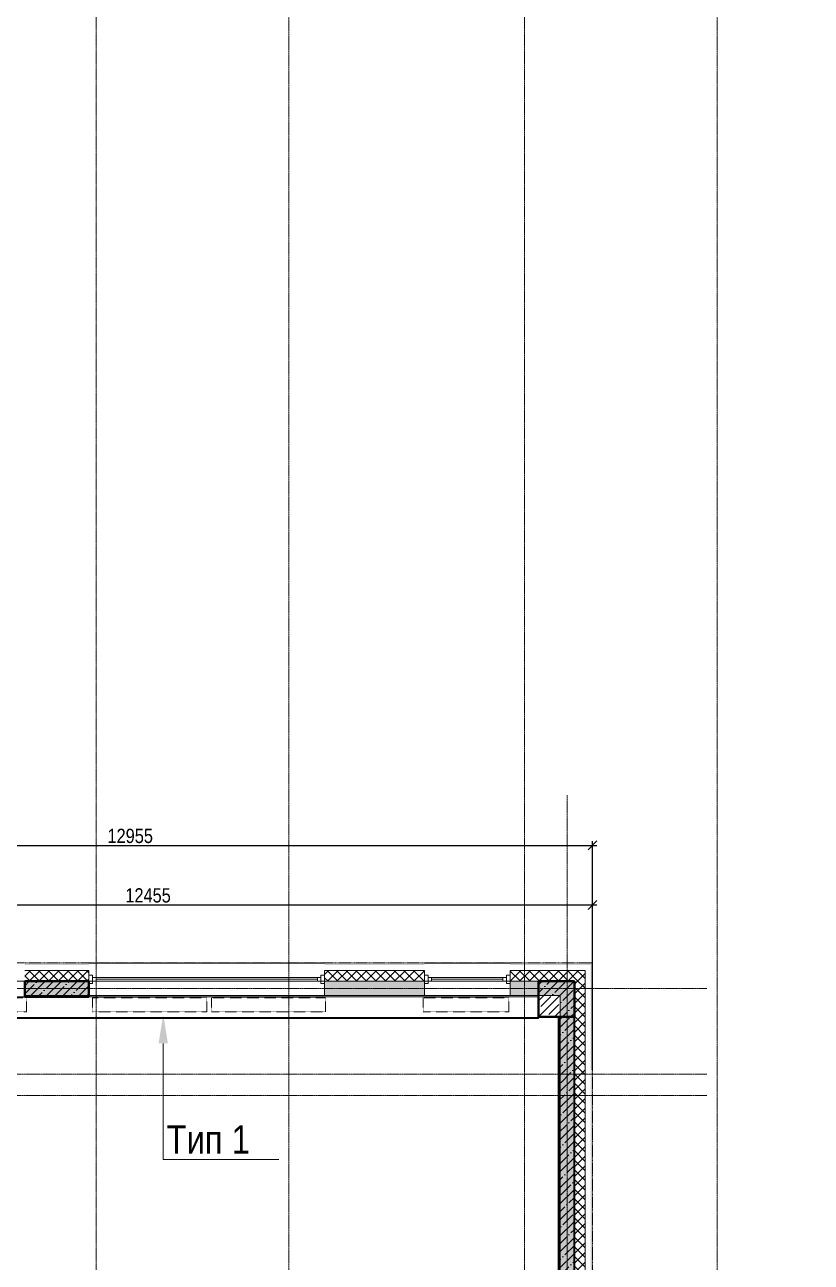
# Model space of a CAD drawing. Header units: millimetres. Extents: x -231292 to 573618, y -153144 to 564035.
# Drawn here: x 84383 to 95402, y 22894 to 40230 of the extents above; entities that cross this region are included whole.
import ezdxf
from ezdxf import colors
from ezdxf.entities.mleader import LeaderData, LeaderLine
from ezdxf.math import Vec2, Vec3

# ---------------------------------------------------------------- set-up
doc = ezdxf.new("R2010")
doc.units = ezdxf.units.MM
for name, pattern in [('CENTER2', [28.575, 19.05, -3.175, 3.175, -3.175]), ('DASHED', [19.05, 12.7, -6.35]), ('HIDDEN2', [4.7625, 3.175, -1.5875])]:
    doc.linetypes.add(name, pattern=pattern)
doc.layers.get('0').update_dxf_attribs({"color": 250})
doc.layers.get('Defpoints').update_dxf_attribs({"color": 250})
for name, color, linetype, lineweight in [('A-Wall_Материал_Газоблок_Контур', 250, 'Continuous', 0), ('АР_Колонны', 250, 'Continuous', 35), ('АР_Окна', 250, 'Continuous', 5), ('АР_Отопительные приборы', 250, 'HIDDEN2', 0), ('АР_Стены ЖБ', 250, 'Continuous', 35), ('АР_Стены ПЕНОблок', 250, 'Continuous', 20), ('АР_Утеплитель', 250, 'Continuous', 0), ('АР_Штриховка', 250, 'Continuous', 0), ('Зашивка радиаторов тип 1 (фанера и МДФ)', 250, 'Continuous', 0), ('КМ_Фахверки', 250, 'Continuous', 80), ('Размеры зашивки ГКЛ', 250, 'Continuous', 0), ('РД_Оси_100', 250, 'Continuous', 0)]:
    doc.layers.add(name, color=color, linetype=linetype, lineweight=lineweight)
doc.layers.add('АР_Делит', color=250, linetype='Continuous', lineweight=0, plot=False)
doc.layers.add('СПДС_РАЗМЕРЫ', color=250, linetype='Continuous')
doc.styles.add('style1', font='ARIALN.TTF')
doc.dimstyles.new('scale_100', dxfattribs={"dimtxt": 200, "dimasz": 125, "dimexe": 60, "dimexo": 100, "dimgap": 30, "dimtad": 1, "dimdec": 0, "dimdsep": 46, "dimtxsty": 'style1', "dimblk": 'OBLIQUE', "dimcen": 150, "dimdle": 60, "dimclrd": 256, "dimclre": 256, "dimclrt": 256, "dimadec": 0, "dimazin": 0, "dimtfac": 1, "dimtdec": 0, "dimtmove": 1, "dimatfit": 3, "dimldrblk": 'OBLIQUE', "dimfxl": 1, "dimtolj": 1, "dimtzin": 0, "dimarcsym": 0})
pattern_1 = [(45, (8883.4, 13229.69), (-112.2532, 112.2532), []), (45, (8995.66, 13229.69), (-112.2532, 112.2532), [198.4375, -39.6875, 0, -39.6875])]

# ---------------------------------------------------------------- blocks, each defined once
blk = doc.blocks.new('СОШ_2200_АР_ОСИ_М100_28.05.24')
at = {"layer": 'АР_Делит', "color": 5, "linetype": 'DASHED'}
blk.add_lwpolyline([(114955, 135155), (114955, -355), (93595.036, -355), (93595.036, 13855), (94145, 13855), (94145, 68320), (66055, 68320), (66055, 13857.73), (83455, 13857.73), (83455, -355), (45245, -355), (45245, 13145), (44695, 13145), (44695, 26755), (45245, 26755), (45245, 68320), (20455, 68320), (20455, 26755), (27955, 26755), (27955, 13145), (-355, 13145), (-355, 100855)], dxfattribs=at)
at = {"layer": 'РД_Оси_100', "linetype": 'CENTER2'}
for p, q in [((79200, -6155), (79200, 139938.679)), ((85200, -6155), (85200, 139938.679)), ((33000, 13500), (85055, 13500))]:
    blk.add_line(p, q, dxfattribs=at)
for points in [[(76500, 139938.679), (76500, -6155)], [(82500, 139938.679), (82500, -6155)], [(83100, 16208.195), (83100, -6155)], [(85055, 12300), (33500, 12300), (33000, 12450)], [(85055, 12000), (33500, 12000), (33000, 11850)]]:
    blk.add_lwpolyline(points, dxfattribs=at)
blk = doc.blocks.new('_Oblique')
at = {"color": 0, "linetype": 'ByBlock', "lineweight": -2}
blk.add_line((-0.5, -0.5), (0.5, 0.5), dxfattribs=at)
blk = doc.blocks.new('*D57')
at = {"layer": 'Defpoints', "color": 0, "transparency": 16777216}
for p in [(92338, 28733), (79384, 26323), (92338, 26323)]:
    blk.add_point(p, dxfattribs=at)
at = {"layer": 'СПДС_РАЗМЕРЫ', "lineweight": -2, "transparency": 16777216}
for p, q in [((79384, 26423), (79384, 28793)), ((92338, 26423), (92338, 28793)), ((79324, 28733), (92398, 28733))]:
    blk.add_line(p, q, dxfattribs=at)
at = {"layer": 'СПДС_РАЗМЕРЫ', "lineweight": -2, "transparency": 16777216, "xscale": 125, "yscale": 125, "zscale": 125, "rotation": 180}
blk.add_blockref('_Oblique', (79384, 28733), dxfattribs=at)
at = {"layer": 'СПДС_РАЗМЕРЫ', "lineweight": -2, "transparency": 16777216, "xscale": 125, "yscale": 125, "zscale": 125}
blk.add_blockref('_Oblique', (92338, 28733), dxfattribs=at)
at = {"layer": 'СПДС_РАЗМЕРЫ', "lineweight": 0, "transparency": 16777216, "insert": (85861, 28865), "char_height": 200, "attachment_point": 5, "style": 'style1'}
blk.add_mtext('\\A1;12955', dxfattribs=at)
blk = doc.blocks.new('*D58')
at = {"layer": 'Defpoints', "color": 0, "transparency": 16777216}
for p in [(92338, 27900), (79883, 26857), (92338, 25490)]:
    blk.add_point(p, dxfattribs=at)
at = {"layer": 'СПДС_РАЗМЕРЫ', "lineweight": -2, "transparency": 16777216}
for p, q in [((79883, 26957), (79883, 27960)), ((92338, 25590), (92338, 27960)), ((79823, 27900), (92398, 27900))]:
    blk.add_line(p, q, dxfattribs=at)
at = {"layer": 'СПДС_РАЗМЕРЫ', "lineweight": -2, "transparency": 16777216, "xscale": 125, "yscale": 125, "zscale": 125, "rotation": 180}
blk.add_blockref('_Oblique', (79883, 27900), dxfattribs=at)
at = {"layer": 'СПДС_РАЗМЕРЫ', "lineweight": -2, "transparency": 16777216, "xscale": 125, "yscale": 125, "zscale": 125}
blk.add_blockref('_Oblique', (92338, 27900), dxfattribs=at)
at = {"layer": 'СПДС_РАЗМЕРЫ', "lineweight": 0, "transparency": 16777216, "insert": (86111, 28032), "char_height": 200, "attachment_point": 5, "style": 'style1'}
blk.add_mtext('\\A1;12455', dxfattribs=at)

msp = doc.modelspace()

# ---------------------------------------------------------------- hatches: boundary and pattern name
at = {"layer": 'АР_Штриховка', "linetype": 'Continuous', "lineweight": 0}
h = msp.add_hatch(dxfattribs=at)
h.set_pattern_fill('_U', color=256, style=0, pattern_type=0)
h.set_pattern_definition([(360, (8883.4027, 13229.6861), (2e-14, 1), [])])
h.paths.add_polyline_path([(74938.402, 27084.686), (74913.402, 27059.686), (76583.403, 27059.686), (76583.403, 27084.686)], flags=0)
h.paths.add_polyline_path([(77783.403, 27084.686), (77783.403, 27059.686), (78683.403, 27059.686), (78683.403, 27084.686)], flags=0)
h.paths.add_polyline_path([(79883.403, 27084.686), (79883.403, 27059.686), (81083.339, 27059.686), (81083.339, 27084.686)], flags=0)
h.paths.add_polyline_path([(84383.339, 27084.686), (84383.339, 27059.686), (85283.403, 27059.686), (85283.403, 27084.686)], flags=0)
h.paths.add_polyline_path([(88583.403, 27084.686), (88583.403, 27059.686), (89983.403, 27059.686), (89983.403, 27084.686)], flags=0)
h.paths.add_polyline_path([(91183.403, 27084.686), (91183.403, 27059.686), (92313.403, 27059.686), (92338.403, 27084.686)], flags=0)
h = msp.add_hatch(dxfattribs=at)
h.set_pattern_fill('_U', color=256, angle=-360, style=0, pattern_type=0)
h.set_pattern_definition([(360, (8883.4027, 13229.6861), (-2e-16, 1), [])])
h.paths.add_polyline_path([(92338.403, 27084.686), (92313.403, 27059.686), (92313.403, 12899.686), (92338.403, 12874.686)], flags=0)
h = msp.add_hatch(dxfattribs=at)
h.set_pattern_fill('ANSI37', color=256, scale=30, style=0)
h.set_pattern_definition([(45, (8883.4, 13229.69), (-67.35192, 67.35192), []), (135, (8883.4, 13229.69), (-67.35192, -67.35192), [])])
h.paths.add_polyline_path([(74833.402, 26979.686), (74683.402, 26829.686), (76583.403, 26829.686), (76583.403, 26979.686)], flags=0)
h.paths.add_polyline_path([(77783.403, 26979.686), (77783.403, 26829.686), (78683.403, 26829.686), (78683.403, 26979.686)], flags=0)
h.paths.add_polyline_path([(79883.403, 26979.686), (79883.403, 26829.686), (81083.339, 26829.686), (81083.339, 26979.686)], flags=0)
h.paths.add_polyline_path([(84383.339, 26979.686), (84383.339, 26829.686), (85283.403, 26829.686), (85283.403, 26979.686)], flags=0)
h.paths.add_polyline_path([(88583.403, 26979.686), (88583.403, 26829.686), (89983.403, 26829.686), (89983.403, 26979.686)], flags=0)
h.paths.add_polyline_path([(91183.403, 26979.686), (91183.403, 26829.686), (92083.403, 26829.686), (92233.403, 26979.686)], flags=0)
h = msp.add_hatch(dxfattribs=at)
h.set_pattern_fill('ANSI37', color=256, scale=30, angle=-360, style=0)
h.set_pattern_definition([(45, (8883.4, 13229.69), (-67.35192, 67.35192), []), (135, (8883.4, 13229.69), (-67.35192, -67.35192), [])])
h.paths.add_polyline_path([(92233.403, 26979.686), (92083.403, 26829.686), (92083.403, 13129.686), (92233.403, 12979.686)], flags=0)
h = msp.add_hatch(dxfattribs=at)
h.set_pattern_fill('AR-CONC', color=256, style=0)
h.set_pattern_definition([(50, (8883.4, 13229.69), (182.18467, -15.93909), [19.05, -209.55]), (355, (8883.4, 13229.69), (-35.24342, 191.05685), [15.24, -167.6406]), (100.45144, (8898.58, 13228.36), (146.94125, 175.11775), [16.19, -178.09024]), (46.1842, (8883.4, 13280.49), (271.07904, -42.0423), [28.575, -314.325]), (96.63556, (8906, 13276.98), (237.4041, 247.4261), [24.285, -267.1356]), (351.18415, (8883.4, 13280.5), (237.4041, 247.4261), [22.86, -251.4597]), (21, (8908.8, 13267.79), (151.6144, -102.2652), [19.05, -209.55]), (326, (8908.8, 13267.79), (61.80203, 184.18797), [15.24, -167.64]), (71.45144, (8921.44, 13259.26), (213.41642, 81.92277), [16.19, -178.08994]), (37.5, (8883.4, 13229.686), (3.088603, 84.55504), [0, -165.608, 0, -170.18, 0, -168.275]), (7.5, (8883.4, 13229.69), (66.81966, 100.18057), [0, -97.028, 0, -161.798, 0, -64.135]), (327.5, (8826.76, 13229.686), (135.590595, -5.728744), [0, -63.5, 0, -198.12, 0, -262.89]), (317.5, (8801.36, 13229.69), (148.12918, 25.42649), [0, -82.55, 0, -131.572, 0, -186.69])])
h.paths.add_polyline_path([(74683.401, 26829.686), (74683.401, 26629.686), (76583.403, 26629.686), (76583.403, 26829.686)], flags=0)
h.paths.add_polyline_path([(77783.403, 26829.686), (77783.403, 26629.686), (78683.403, 26629.686), (78683.403, 26829.686)], flags=0)
h.paths.add_polyline_path([(79883.403, 26829.686), (79883.403, 26629.686), (81083.339, 26629.686), (81083.339, 26829.686)], flags=0)
h.paths.add_polyline_path([(84383.339, 26829.686), (84383.339, 26629.686), (85283.403, 26629.686), (85283.403, 26829.686)], flags=0)
h.paths.add_polyline_path([(88583.403, 26829.686), (88583.403, 26629.686), (89983.403, 26629.686), (89983.403, 26829.686)], flags=0)
h.paths.add_polyline_path([(91183.403, 26829.686), (91183.403, 26629.686), (91883.403, 26629.686), (92083.403, 26829.686)], flags=0)
at = {"layer": 'АР_Штриховка', "linetype": 'Continuous', "lineweight": 5}
h = msp.add_hatch(dxfattribs=at)
h.set_pattern_fill('ANSI35', color=256, scale=25, angle=-360, style=0)
h.set_pattern_definition([(45, (8883.4, 13229.69), (-112.2532, 112.2532), []), (45, (8995.66, 13229.69), (-112.2532, 112.2532), [198.4375, -39.6875, 0, -39.6875])])
h.paths.add_polyline_path([(85283.403, 26609.686), (84383.403, 26609.686), (84383.403, 26829.686), (85283.403, 26829.686)], flags=0)
h = msp.add_hatch(dxfattribs=at)
h.set_pattern_fill('ANSI35', color=256, scale=25, angle=-360, style=0)
h.set_pattern_definition(pattern_1)
h.paths.add_polyline_path([(91583.403, 26829.686), (91583.403, 26329.686), (92083.403, 26329.686), (92083.403, 26829.686)], flags=0)
at = {"layer": 'АР_Штриховка', "linetype": 'Continuous', "lineweight": 0}
h = msp.add_hatch(dxfattribs=at)
h.set_pattern_fill('AR-CONC', color=256, angle=-360, style=0)
h.set_pattern_definition([(50, (8883.4, 13229.69), (182.18467, -15.93909), [19.05, -209.55]), (355, (8883.4, 13229.69), (-35.24342, 191.05685), [15.24, -167.6406]), (100.45144, (8898.58, 13228.36), (146.94125, 175.11775), [16.19, -178.09024]), (46.1842, (8883.4, 13280.49), (271.07904, -42.0423), [28.575, -314.325]), (96.63556, (8906, 13276.98), (237.4041, 247.4261), [24.285, -267.1356]), (351.18415, (8883.4, 13280.5), (237.4041, 247.4261), [22.86, -251.4597]), (21, (8908.8, 13267.79), (151.6144, -102.2652), [19.05, -209.55]), (326, (8908.8, 13267.79), (61.80203, 184.18797), [15.24, -167.64]), (71.45144, (8921.44, 13259.26), (213.41642, 81.92277), [16.19, -178.08994]), (37.5, (8883.4, 13229.686), (3.088603, 84.55504), [0, -165.608, 0, -170.18, 0, -168.275]), (7.5, (8883.4, 13229.69), (66.81966, 100.18057), [0, -97.028, 0, -161.798, 0, -64.135]), (327.5, (8826.76, 13229.686), (135.590595, -5.728744), [0, -63.5, 0, -198.12, 0, -262.89]), (317.5, (8801.36, 13229.69), (148.12918, 25.42649), [0, -82.55, 0, -131.572, 0, -186.69])])
h.paths.add_polyline_path([(92083.403, 26829.686), (91883.403, 26629.686), (91883.403, 13329.686), (92083.403, 13129.686)], flags=0)
at = {"layer": 'АР_Штриховка', "linetype": 'Continuous', "lineweight": 5}
h = msp.add_hatch(dxfattribs=at)
h.set_pattern_fill('ANSI35', color=256, scale=25, style=0)
h.set_pattern_definition(pattern_1)
h.paths.add_polyline_path([(91863.393, 21419.686), (92083.393, 21419.686), (92083.399, 26329.686), (91863.399, 26329.686)], flags=0)

# ---------------------------------------------------------------- linework, layer by layer
at = {"layer": 'A-Wall_Материал_Газоблок_Контур', "linetype": 'Continuous', "lineweight": 0}
for p, q in [((88583.403, 27084.686), (85283.403, 27084.686)), ((91183.403, 27084.686), (89983.403, 27084.686)), ((85283.403, 26629.686), (88583.403, 26629.686)), ((89983.403, 26629.686), (91183.403, 26629.686))]:
    msp.add_line(p, q, dxfattribs=at)
at = {"layer": 'АР_Колонны', "linetype": 'HIDDEN2', "lineweight": 25}
for p, q in [((84383.403, 26829.686), (85283.403, 26829.686)), ((84383.403, 26609.686), (84383.403, 26829.686)), ((85283.403, 26829.686), (85283.403, 26609.686)), ((91583.403, 26829.686), (92083.403, 26829.686)), ((91583.403, 26329.686), (91583.403, 26829.686)), ((92083.403, 26829.686), (92083.403, 26329.686)), ((85283.403, 26609.686), (84383.403, 26609.686)), ((92083.403, 26329.686), (91583.403, 26329.686))]:
    msp.add_line(p, q, dxfattribs=at)
at = {"layer": 'АР_Колонны', "linetype": 'Continuous', "lineweight": 35}
for p, q in [((84383.403, 26829.686), (84383.403, 26609.686)), ((85283.403, 26829.686), (84383.403, 26829.686)), ((84383.403, 26609.686), (84383.403, 26829.686)), ((84383.403, 26829.686), (85283.403, 26829.686)), ((85283.403, 26609.686), (85283.403, 26829.686)), ((85283.403, 26829.686), (85283.403, 26609.686)), ((91583.403, 26329.686), (91583.403, 26829.686)), ((91583.403, 26829.686), (92083.403, 26829.686)), ((92083.403, 26329.686), (92083.403, 26829.686)), ((84383.403, 26609.686), (85283.403, 26609.686)), ((85283.403, 26609.686), (84383.403, 26609.686)), ((91583.403, 26329.686), (92083.403, 26329.686))]:
    msp.add_line(p, q, dxfattribs=at)
at = {"layer": 'АР_Окна', "linetype": 'Continuous', "lineweight": 5}
for p, q in [((88583.403, 27084.686), (85283.403, 27084.686)), ((91183.403, 27084.686), (89983.403, 27084.686)), ((85383.403, 26832.186), (85383.403, 26882.186)), ((88483.403, 26832.186), (88483.403, 26882.186)), ((90083.403, 26882.186), (90083.403, 26832.186)), ((91083.403, 26882.186), (91083.403, 26832.186)), ((88483.403, 26857.186), (85383.403, 26857.186)), ((91083.403, 26857.186), (90083.403, 26857.186)), ((88583.403, 26629.686), (85283.403, 26629.686)), ((91183.403, 26629.686), (89983.403, 26629.686))]:
    msp.add_line(p, q, dxfattribs=at)
for points in [[(85333.403, 26917.186), (85283.403, 26917.186), (85283.403, 26797.186), (85333.403, 26797.186)], [(88533.403, 26832.186), (88533.403, 26882.186), (85333.403, 26882.186), (85333.403, 26832.186)], [(88533.403, 26917.186), (88583.403, 26917.186), (88583.403, 26797.186), (88533.403, 26797.186)], [(90033.403, 26797.186), (89983.403, 26797.186), (89983.403, 26917.186), (90033.403, 26917.186)], [(91133.403, 26882.186), (91133.403, 26832.186), (90033.403, 26832.186), (90033.403, 26882.186)], [(91133.403, 26797.186), (91183.403, 26797.186), (91183.403, 26917.186), (91133.403, 26917.186)]]:
    msp.add_lwpolyline(points, close=True, dxfattribs=at)
at = {"layer": 'АР_Отопительные приборы'}
for points in [[(82806.321, 26599.686), (84406.321, 26599.686), (84406.321, 26399.686), (82806.321, 26399.686)], [(85333.403, 26599.686), (86933.403, 26599.686), (86933.403, 26399.686), (85333.403, 26399.686)], [(86998.635, 26599.686), (88598.635, 26599.686), (88598.635, 26399.686), (86998.635, 26399.686)], [(89964.253, 26599.686), (91164.253, 26599.686), (91164.253, 26399.686), (89964.253, 26399.686)]]:
    msp.add_lwpolyline(points, close=True, dxfattribs=at)
at = {"layer": 'АР_Стены ЖБ', "linetype": 'Continuous', "lineweight": 40}
for p, q in [((84383.403, 26609.686), (84383.403, 26829.686)), ((84383.403, 26829.686), (85283.403, 26829.686)), ((85283.403, 26829.686), (85283.403, 26609.686)), ((91583.403, 26829.686), (91583.403, 26329.686)), ((92083.403, 26829.686), (91583.403, 26829.686)), ((92083.403, 26329.686), (92083.403, 26829.686)), ((85283.403, 26609.686), (84383.403, 26609.686)), ((91583.403, 26329.686), (92083.403, 26329.686))]:
    msp.add_line(p, q, dxfattribs=at)
at = {"layer": 'АР_Стены ЖБ', "linetype": 'Continuous', "lineweight": 35}
for p, q in [((91863.399, 26329.686), (91863.393, 21419.686)), ((92083.399, 26329.686), (91863.399, 26329.686)), ((92083.393, 21419.686), (92083.399, 26329.686))]:
    msp.add_line(p, q, dxfattribs=at)
at = {"layer": 'АР_Стены ПЕНОблок', "linetype": 'Continuous', "lineweight": 20}
for p, q in [((85283.403, 26829.686), (84383.339, 26829.686)), ((85283.403, 26629.686), (85283.403, 26829.686)), ((88583.403, 26829.686), (88583.403, 26629.686)), ((89983.403, 26829.686), (88583.403, 26829.686)), ((89983.403, 26629.686), (89983.403, 26829.686)), ((91183.403, 26829.686), (91183.403, 26629.686)), ((92083.403, 26829.686), (91183.403, 26829.686)), ((92083.403, 13129.686), (92083.403, 26829.686)), ((84383.339, 26629.686), (85283.403, 26629.686)), ((88583.403, 26629.686), (89983.403, 26629.686)), ((91183.403, 26629.686), (91883.403, 26629.686)), ((91883.403, 26629.686), (91883.403, 13329.686))]:
    msp.add_line(p, q, dxfattribs=at)
at = {"layer": 'АР_Утеплитель', "linetype": 'Continuous', "lineweight": 0}
for p, q in [((85283.403, 26979.686), (84383.339, 26979.686)), ((85283.403, 26829.686), (85283.403, 26979.686)), ((88583.403, 26979.686), (88583.403, 26829.686)), ((89983.403, 26979.686), (88583.403, 26979.686)), ((89983.403, 26829.686), (89983.403, 26979.686)), ((91183.403, 26979.686), (91183.403, 26829.686)), ((92233.403, 26979.686), (91183.403, 26979.686)), ((92233.403, 12979.686), (92233.403, 26979.686)), ((84383.339, 26829.686), (85283.403, 26829.686)), ((88583.403, 26829.686), (89983.403, 26829.686)), ((91183.403, 26829.686), (92083.403, 26829.686)), ((92083.403, 26829.686), (92083.403, 13129.686))]:
    msp.add_line(p, q, dxfattribs=at)
at = {"layer": 'Зашивка радиаторов тип 1 (фанера и МДФ)', "linetype": 'Continuous', "lineweight": 0}
for p, q in [((91583.403, 26609.686), (75802.934, 26609.686)), ((91583.403, 26309.686), (91583.403, 26609.686)), ((75802.934, 26322.186), (91583.403, 26322.186)), ((91583.403, 26322.186), (75802.934, 26322.186)), ((75802.934, 26309.686), (91583.403, 26309.686))]:
    msp.add_line(p, q, dxfattribs=at)
at = {"layer": 'КМ_Фахверки', "lineweight": 5}
msp.add_lwpolyline([(79583.403, 81804.686), (103283.403, 81804.103), (103283.403, 13129.686), (123583.403, 13129.686), (123583.371, 148129.686), (81883.406, 148129.686), (81883.406, 142129.686), (46283.403, 142129.686), (46283.403, 113829.686), (8783.403, 113829.686), (8783.403, 26629.686), (36583.403, 26629.686), (36583.403, 39729.686), (29083.403, 39729.686), (29083.403, 81804.686), (54383.403, 81804.686), (54383.403, 13129.686), (92083.403, 13129.686), (92083.403, 26829.686), (74683.402, 26829.694), (74683.401, 81804.686), (79584.99, 81804.686)], dxfattribs=at)

# ---------------------------------------------------------------- block references
at = {"layer": 'РД_Оси_100'}
msp.add_blockref('СОШ_2200_АР_ОСИ_М100_28.05.24', (8883.403, 13229.686), dxfattribs=at)

# ---------------------------------------------------------------- dimensions: what is measured, and where the dimension line sits
at = {"layer": 'СПДС_РАЗМЕРЫ', "lineweight": 0}
for base, p1, p2, picture, middle in [((92338.403, 28733.375), (79383.605, 26322.743), (92338.403, 26322.743), '*D57', (85861.004, 28865.49)), ((92338.403, 27900.141), (79883.403, 26857.186), (92338.403, 25489.509), '*D58', (86110.903, 28032.256))]:
    dim = msp.add_linear_dim(base=base, p1=p1, p2=p2, dimstyle='scale_100', dxfattribs=at)
    dim.commit()
    dim.dimension.update_dxf_attribs({"geometry": picture, "text_midpoint": middle})

# ---------------------------------------------------------------- leaders
at = {"layer": 'Размеры зашивки ГКЛ'}
ml = msp.add_multileader_mtext('Standard', dxfattribs=at)
ml.set_content('\\pxsm1;Тип 1 ', color=(0, 0, 138), style='style1')
ml.set_leader_properties(color=256, linetype='ByLayer', lineweight=9)
ml.build(insert=Vec2(0, 0))
ml.multileader.update_dxf_attribs({"has_dogleg": 0, "text_left_attachment_type": 6, "text_right_attachment_type": 6, "text_bottom_attachment_type": 10, "dogleg_length": 25, "arrow_head_size": 400})
ctx = ml.context
ctx.base_point, ctx.char_height, ctx.arrow_head_size, ctx.landing_gap_size, ctx.plane_origin = Vec3(86320.743, 24333.164), 400, 400, 50, Vec3(79461.555, 17362.6)
ctx.left_attachment, ctx.right_attachment, ctx.top_attachment = 6, 6, 10
notes = []
notes.append((ctx, [(0, (1, 1, 0), (86295.743, 24333.164), (1, 0), 25, [(1, [(86324.161, 26359.079)], 0, [])])]))
ctx.mtext.insert, ctx.mtext.width, ctx.mtext.defined_height, ctx.mtext.line_spacing_factor, ctx.mtext.flow_direction = Vec3(86370.743, 24813.164), 1668.44707, 600, 0.3, 5
for ctx, leaders in notes:
    for number, flags, end, landing, length, lines in leaders:
        leader = LeaderData()
        leader.index, (leader.has_last_leader_line, leader.has_dogleg_vector, leader.attachment_direction) = number, flags
        leader.last_leader_point, leader.dogleg_vector, leader.dogleg_length = Vec3(end), Vec3(landing), length
        for number, points, colour, breaks in lines:
            line = LeaderLine()
            line.index, line.vertices, line.color, line.breaks = number, Vec3.list(points), colors.encode_raw_color(colour), breaks
            leader.lines.append(line)
        ctx.leaders.append(leader)

doc.saveas('drawing.dxf')
